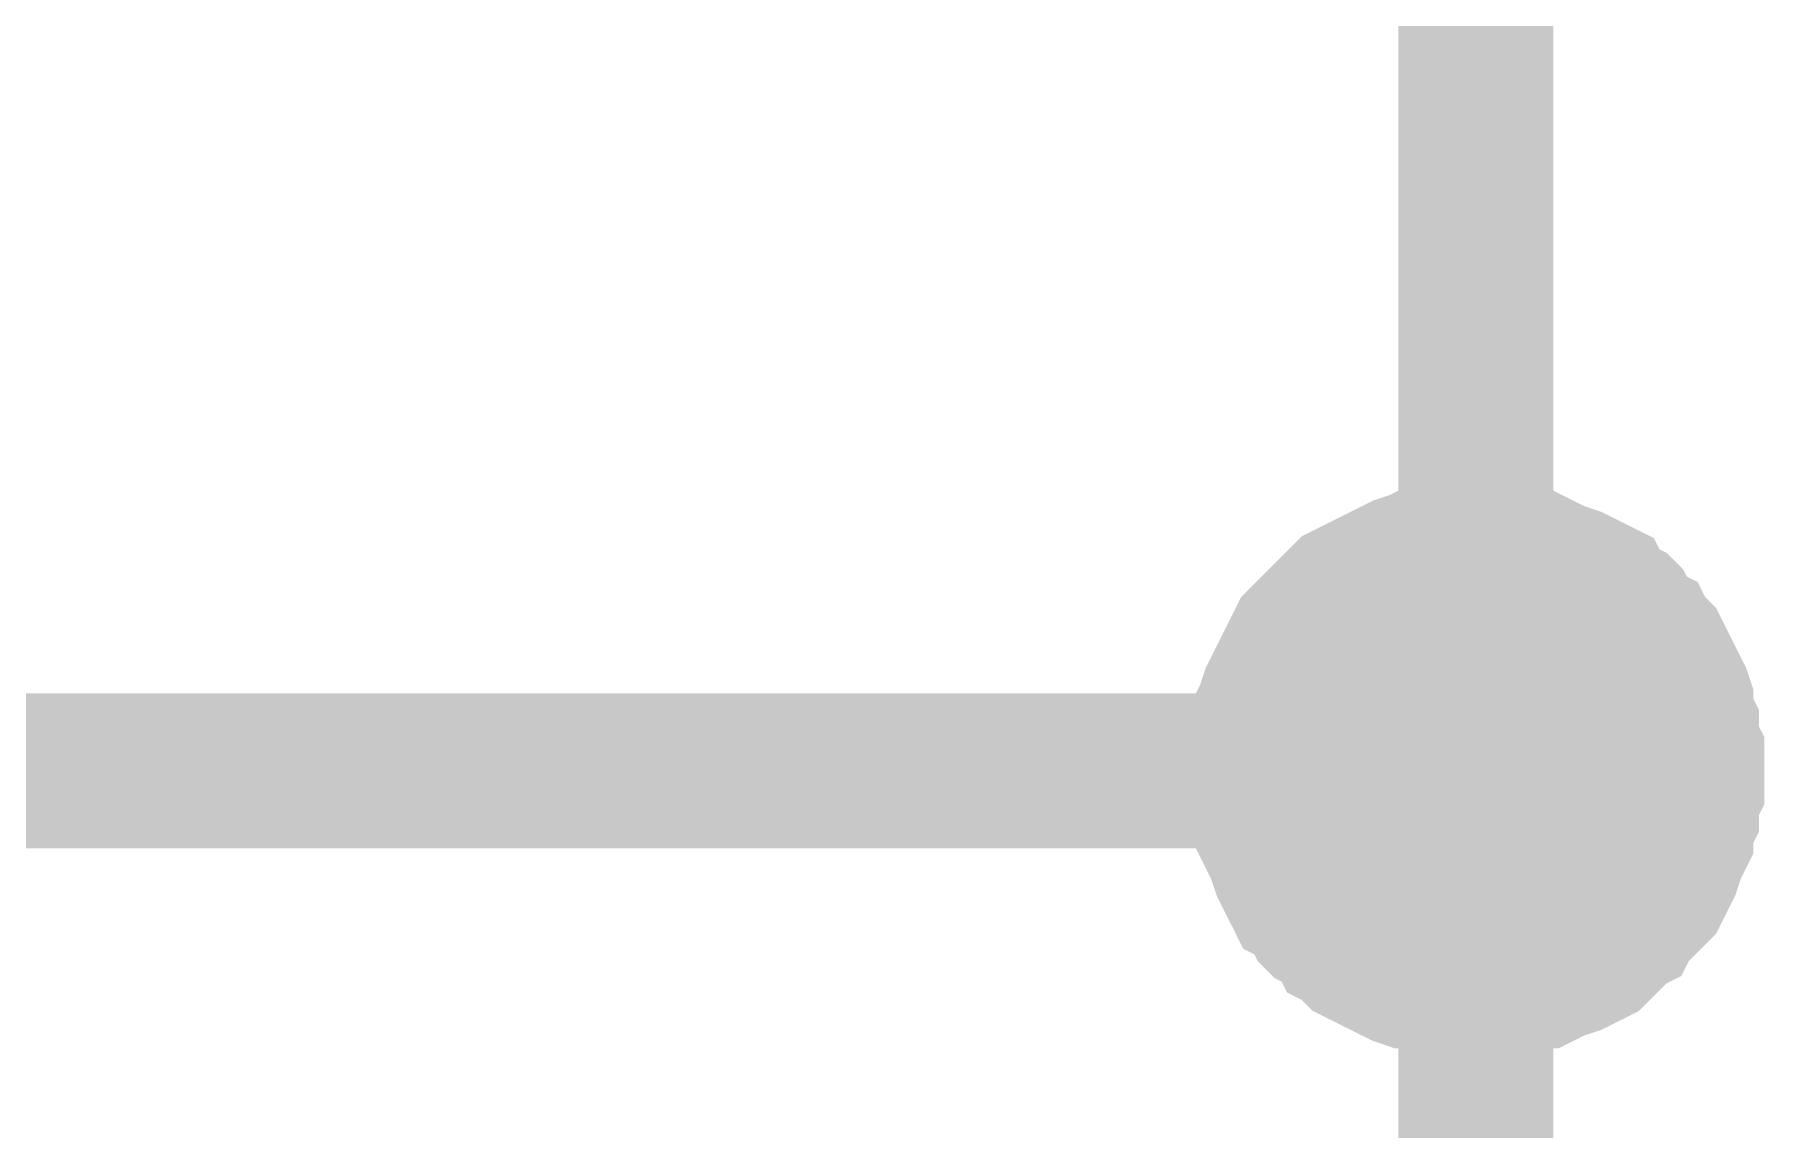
# Model space of a CAD drawing. Header units: millimetres. Extents: x 0 to 594, y 0 to 420.
# Drawn here: x 322.598 to 325.941, y 120.299 to 122.415 of the extents above; entities that cross this region are included whole.
import ezdxf

# ---------------------------------------------------------------- set-up
doc = ezdxf.new("R2010")
doc.units = ezdxf.units.MM
doc.layers.add('Sheet', color=255, linetype='Continuous')

msp = doc.modelspace()

# ---------------------------------------------------------------- linework, layer by layer
at = {"layer": 'Sheet', "color": 0}
for points, const_width in [([(322.3779, 120.9918), (325.3835, 120.9918), (325.3835, 123.5319), (322.3779, 123.5319)], 0.2997), ([(324.8755, 120.9918), (324.8755, 121.0236), (324.8755, 121.0448), (324.8861, 121.0659), (324.8861, 121.0977), (324.8861, 121.1188), (324.8967, 121.14), (324.9072, 121.1718), (324.9178, 121.1929), (324.9284, 121.2141), (324.939, 121.2353), (324.9496, 121.2564), (324.9602, 121.2776), (324.9707, 121.2988), (324.9919, 121.3199), (325.0025, 121.3305), (325.0237, 121.3517), (325.0448, 121.3728), (325.0554, 121.3834), (325.0766, 121.4046), (325.0977, 121.4152), (325.1189, 121.4258), (325.1401, 121.4363), (325.1612, 121.4469), (325.1824, 121.4575), (325.2036, 121.4681), (325.2353, 121.4787), (325.2565, 121.4893), (325.2777, 121.4893), (325.3094, 121.4893), (325.3306, 121.4998), (325.3517, 121.4998), (325.3835, 121.4998)], 0.0991), ([(324.8755, 120.9918), (324.8755, 121.0236), (324.8755, 121.0448), (324.8861, 121.0659), (324.8861, 121.0977), (324.8861, 121.1188), (324.8967, 121.14), (324.9072, 121.1718), (324.9178, 121.1929), (324.9284, 121.2141), (324.939, 121.2353), (324.9496, 121.2564), (324.9602, 121.2776), (324.9707, 121.2988), (324.9919, 121.3199), (325.0025, 121.3305), (325.0237, 121.3517), (325.0448, 121.3728), (325.0554, 121.3834), (325.0766, 121.4046), (325.0977, 121.4152), (325.1189, 121.4258), (325.1401, 121.4363), (325.1612, 121.4469), (325.1824, 121.4575), (325.2036, 121.4681), (325.2353, 121.4787), (325.2565, 121.4893), (325.2777, 121.4893), (325.3094, 121.4893), (325.3306, 121.4998), (325.3517, 121.4998), (325.3835, 121.4998)], 0.0991), ([(324.8755, 120.9918), (324.8755, 121.0236), (324.8755, 121.0448), (324.8861, 121.0659), (324.8861, 121.0977), (324.8861, 121.1188), (324.8967, 121.14), (324.9072, 121.1718), (324.9178, 121.1929), (324.9284, 121.2141), (324.939, 121.2353), (324.9496, 121.2564), (324.9602, 121.2776), (324.9707, 121.2988), (324.9919, 121.3199), (325.0025, 121.3305), (325.0237, 121.3517), (325.0448, 121.3728), (325.0554, 121.3834), (325.0766, 121.4046), (325.0977, 121.4152), (325.1189, 121.4258), (325.1401, 121.4363), (325.1612, 121.4469), (325.1824, 121.4575), (325.2036, 121.4681), (325.2353, 121.4787), (325.2565, 121.4893), (325.2777, 121.4893), (325.3094, 121.4893), (325.3306, 121.4998), (325.3517, 121.4998), (325.3835, 121.4998)], 0.0991), ([(324.8755, 120.9918), (324.8755, 121.0236), (324.8755, 121.0448), (324.8861, 121.0659), (324.8861, 121.0977), (324.8861, 121.1188), (324.8967, 121.14), (324.9072, 121.1718), (324.9178, 121.1929), (324.9284, 121.2141), (324.939, 121.2353), (324.9496, 121.2564), (324.9602, 121.2776), (324.9707, 121.2988), (324.9919, 121.3199), (325.0025, 121.3305), (325.0237, 121.3517), (325.0448, 121.3728), (325.0554, 121.3834), (325.0766, 121.4046), (325.0977, 121.4152), (325.1189, 121.4258), (325.1401, 121.4363), (325.1612, 121.4469), (325.1824, 121.4575), (325.2036, 121.4681), (325.2353, 121.4787), (325.2565, 121.4893), (325.2777, 121.4893), (325.3094, 121.4893), (325.3306, 121.4998), (325.3517, 121.4998), (325.3835, 121.4998)], 0.0991), ([(324.8755, 120.9918), (324.8755, 121.0236), (324.8755, 121.0448), (324.8861, 121.0659), (324.8861, 121.0977), (324.8861, 121.1188), (324.8967, 121.14), (324.9072, 121.1718), (324.9178, 121.1929), (324.9284, 121.2141), (324.939, 121.2353), (324.9496, 121.2564), (324.9602, 121.2776), (324.9707, 121.2988), (324.9919, 121.3199), (325.0025, 121.3305), (325.0237, 121.3517), (325.0448, 121.3728), (325.0554, 121.3834), (325.0766, 121.4046), (325.0977, 121.4152), (325.1189, 121.4258), (325.1401, 121.4363), (325.1612, 121.4469), (325.1824, 121.4575), (325.2036, 121.4681), (325.2353, 121.4787), (325.2565, 121.4893), (325.2777, 121.4893), (325.3094, 121.4893), (325.3306, 121.4998), (325.3517, 121.4998), (325.3835, 121.4998)], 0.0991), ([(324.8755, 120.9918), (324.8755, 121.0236), (324.8755, 121.0448), (324.8861, 121.0659), (324.8861, 121.0977), (324.8861, 121.1188), (324.8967, 121.14), (324.9072, 121.1718), (324.9178, 121.1929), (324.9284, 121.2141), (324.939, 121.2353), (324.9496, 121.2564), (324.9602, 121.2776), (324.9707, 121.2988), (324.9919, 121.3199), (325.0025, 121.3305), (325.0237, 121.3517), (325.0448, 121.3728), (325.0554, 121.3834), (325.0766, 121.4046), (325.0977, 121.4152), (325.1189, 121.4258), (325.1401, 121.4363), (325.1612, 121.4469), (325.1824, 121.4575), (325.2036, 121.4681), (325.2353, 121.4787), (325.2565, 121.4893), (325.2777, 121.4893), (325.3094, 121.4893), (325.3306, 121.4998), (325.3517, 121.4998), (325.3835, 121.4998)], 0.0991), ([(324.8755, 120.9918), (324.8755, 121.0236), (324.8755, 121.0448), (324.8861, 121.0659), (324.8861, 121.0977), (324.8861, 121.1188), (324.8967, 121.14), (324.9072, 121.1718), (324.9178, 121.1929), (324.9284, 121.2141), (324.939, 121.2353), (324.9496, 121.2564), (324.9602, 121.2776), (324.9707, 121.2988), (324.9919, 121.3199), (325.0025, 121.3305), (325.0237, 121.3517), (325.0448, 121.3728), (325.0554, 121.3834), (325.0766, 121.4046), (325.0977, 121.4152), (325.1189, 121.4258), (325.1401, 121.4363), (325.1612, 121.4469), (325.1824, 121.4575), (325.2036, 121.4681), (325.2353, 121.4787), (325.2565, 121.4893), (325.2777, 121.4893), (325.3094, 121.4893), (325.3306, 121.4998), (325.3517, 121.4998), (325.3835, 121.4998)], 0.0991), ([(324.8755, 120.9918), (324.8755, 121.0236), (324.8755, 121.0448), (324.8861, 121.0659), (324.8861, 121.0977), (324.8861, 121.1188), (324.8967, 121.14), (324.9072, 121.1718), (324.9178, 121.1929), (324.9284, 121.2141), (324.939, 121.2353), (324.9496, 121.2564), (324.9602, 121.2776), (324.9707, 121.2988), (324.9919, 121.3199), (325.0025, 121.3305), (325.0237, 121.3517), (325.0448, 121.3728), (325.0554, 121.3834), (325.0766, 121.4046), (325.0977, 121.4152), (325.1189, 121.4258), (325.1401, 121.4363), (325.1612, 121.4469), (325.1824, 121.4575), (325.2036, 121.4681), (325.2353, 121.4787), (325.2565, 121.4893), (325.2777, 121.4893), (325.3094, 121.4893), (325.3306, 121.4998), (325.3517, 121.4998), (325.3835, 121.4998)], 0.0991), ([(325.3835, 121.4998), (325.3835, 121.4998)], 0.0991), ([(325.3835, 121.4998), (325.4046, 121.4998), (325.4364, 121.4998), (325.4576, 121.4893), (325.4893, 121.4893), (325.5105, 121.4893), (325.5316, 121.4787), (325.5528, 121.4681), (325.574, 121.4575), (325.6057, 121.4469), (325.6269, 121.4363), (325.6481, 121.4258), (325.6692, 121.4152), (325.6904, 121.4046), (325.701, 121.3834), (325.7221, 121.3728), (325.7433, 121.3517), (325.7539, 121.3305), (325.7751, 121.3199), (325.7856, 121.2988), (325.8068, 121.2776), (325.8174, 121.2564), (325.828, 121.2353), (325.8385, 121.2141), (325.8491, 121.1929), (325.8597, 121.1718), (325.8703, 121.14), (325.8703, 121.1188), (325.8809, 121.0977), (325.8809, 121.0659), (325.8915, 121.0448), (325.8915, 121.0236), (325.8915, 120.9918)], 0.0991), ([(325.3835, 121.4998), (325.3835, 121.4998)], 0.0991), ([(325.3835, 121.4998), (325.4046, 121.4998), (325.4364, 121.4998), (325.4576, 121.4893), (325.4893, 121.4893), (325.5105, 121.4893), (325.5316, 121.4787), (325.5528, 121.4681), (325.574, 121.4575), (325.6057, 121.4469), (325.6269, 121.4363), (325.6481, 121.4258), (325.6692, 121.4152), (325.6904, 121.4046), (325.701, 121.3834), (325.7221, 121.3728), (325.7433, 121.3517), (325.7539, 121.3305), (325.7751, 121.3199), (325.7856, 121.2988), (325.8068, 121.2776), (325.8174, 121.2564), (325.828, 121.2353), (325.8385, 121.2141), (325.8491, 121.1929), (325.8597, 121.1718), (325.8703, 121.14), (325.8703, 121.1188), (325.8809, 121.0977), (325.8809, 121.0659), (325.8915, 121.0448), (325.8915, 121.0236), (325.8915, 120.9918)], 0.0991), ([(325.3835, 121.4998), (325.3835, 121.4998)], 0.0991), ([(325.3835, 121.4998), (325.4046, 121.4998), (325.4364, 121.4998), (325.4576, 121.4893), (325.4893, 121.4893), (325.5105, 121.4893), (325.5316, 121.4787), (325.5528, 121.4681), (325.574, 121.4575), (325.6057, 121.4469), (325.6269, 121.4363), (325.6481, 121.4258), (325.6692, 121.4152), (325.6904, 121.4046), (325.701, 121.3834), (325.7221, 121.3728), (325.7433, 121.3517), (325.7539, 121.3305), (325.7751, 121.3199), (325.7856, 121.2988), (325.8068, 121.2776), (325.8174, 121.2564), (325.828, 121.2353), (325.8385, 121.2141), (325.8491, 121.1929), (325.8597, 121.1718), (325.8703, 121.14), (325.8703, 121.1188), (325.8809, 121.0977), (325.8809, 121.0659), (325.8915, 121.0448), (325.8915, 121.0236), (325.8915, 120.9918)], 0.0991), ([(325.3835, 121.4998), (325.3835, 121.4998)], 0.0991), ([(325.3835, 121.4998), (325.4046, 121.4998), (325.4364, 121.4998), (325.4576, 121.4893), (325.4893, 121.4893), (325.5105, 121.4893), (325.5316, 121.4787), (325.5528, 121.4681), (325.574, 121.4575), (325.6057, 121.4469), (325.6269, 121.4363), (325.6481, 121.4258), (325.6692, 121.4152), (325.6904, 121.4046), (325.701, 121.3834), (325.7221, 121.3728), (325.7433, 121.3517), (325.7539, 121.3305), (325.7751, 121.3199), (325.7856, 121.2988), (325.8068, 121.2776), (325.8174, 121.2564), (325.828, 121.2353), (325.8385, 121.2141), (325.8491, 121.1929), (325.8597, 121.1718), (325.8703, 121.14), (325.8703, 121.1188), (325.8809, 121.0977), (325.8809, 121.0659), (325.8915, 121.0448), (325.8915, 121.0236), (325.8915, 120.9918)], 0.0991), ([(325.3835, 121.4998), (325.3835, 121.4998)], 0.0991), ([(325.3835, 121.4998), (325.4046, 121.4998), (325.4364, 121.4998), (325.4576, 121.4893), (325.4893, 121.4893), (325.5105, 121.4893), (325.5316, 121.4787), (325.5528, 121.4681), (325.574, 121.4575), (325.6057, 121.4469), (325.6269, 121.4363), (325.6481, 121.4258), (325.6692, 121.4152), (325.6904, 121.4046), (325.701, 121.3834), (325.7221, 121.3728), (325.7433, 121.3517), (325.7539, 121.3305), (325.7751, 121.3199), (325.7856, 121.2988), (325.8068, 121.2776), (325.8174, 121.2564), (325.828, 121.2353), (325.8385, 121.2141), (325.8491, 121.1929), (325.8597, 121.1718), (325.8703, 121.14), (325.8703, 121.1188), (325.8809, 121.0977), (325.8809, 121.0659), (325.8915, 121.0448), (325.8915, 121.0236), (325.8915, 120.9918)], 0.0991), ([(325.3835, 121.4998), (325.3835, 121.4998)], 0.0991), ([(325.3835, 121.4998), (325.4046, 121.4998), (325.4364, 121.4998), (325.4576, 121.4893), (325.4893, 121.4893), (325.5105, 121.4893), (325.5316, 121.4787), (325.5528, 121.4681), (325.574, 121.4575), (325.6057, 121.4469), (325.6269, 121.4363), (325.6481, 121.4258), (325.6692, 121.4152), (325.6904, 121.4046), (325.701, 121.3834), (325.7221, 121.3728), (325.7433, 121.3517), (325.7539, 121.3305), (325.7751, 121.3199), (325.7856, 121.2988), (325.8068, 121.2776), (325.8174, 121.2564), (325.828, 121.2353), (325.8385, 121.2141), (325.8491, 121.1929), (325.8597, 121.1718), (325.8703, 121.14), (325.8703, 121.1188), (325.8809, 121.0977), (325.8809, 121.0659), (325.8915, 121.0448), (325.8915, 121.0236), (325.8915, 120.9918)], 0.0991), ([(325.3835, 121.4998), (325.3835, 121.4998)], 0.0991), ([(325.3835, 121.4998), (325.4046, 121.4998), (325.4364, 121.4998), (325.4576, 121.4893), (325.4893, 121.4893), (325.5105, 121.4893), (325.5316, 121.4787), (325.5528, 121.4681), (325.574, 121.4575), (325.6057, 121.4469), (325.6269, 121.4363), (325.6481, 121.4258), (325.6692, 121.4152), (325.6904, 121.4046), (325.701, 121.3834), (325.7221, 121.3728), (325.7433, 121.3517), (325.7539, 121.3305), (325.7751, 121.3199), (325.7856, 121.2988), (325.8068, 121.2776), (325.8174, 121.2564), (325.828, 121.2353), (325.8385, 121.2141), (325.8491, 121.1929), (325.8597, 121.1718), (325.8703, 121.14), (325.8703, 121.1188), (325.8809, 121.0977), (325.8809, 121.0659), (325.8915, 121.0448), (325.8915, 121.0236), (325.8915, 120.9918)], 0.0991), ([(325.3835, 121.4998), (325.3835, 121.4998)], 0.0991), ([(325.3835, 121.4998), (325.4046, 121.4998), (325.4364, 121.4998), (325.4576, 121.4893), (325.4893, 121.4893), (325.5105, 121.4893), (325.5316, 121.4787), (325.5528, 121.4681), (325.574, 121.4575), (325.6057, 121.4469), (325.6269, 121.4363), (325.6481, 121.4258), (325.6692, 121.4152), (325.6904, 121.4046), (325.701, 121.3834), (325.7221, 121.3728), (325.7433, 121.3517), (325.7539, 121.3305), (325.7751, 121.3199), (325.7856, 121.2988), (325.8068, 121.2776), (325.8174, 121.2564), (325.828, 121.2353), (325.8385, 121.2141), (325.8491, 121.1929), (325.8597, 121.1718), (325.8703, 121.14), (325.8703, 121.1188), (325.8809, 121.0977), (325.8809, 121.0659), (325.8915, 121.0448), (325.8915, 121.0236), (325.8915, 120.9918)], 0.0991), ([(325.3835, 118.4518), (325.3835, 120.9918)], 0.2997), ([(325.3835, 120.4838), (325.3517, 120.4838), (325.3306, 120.4838), (325.3094, 120.4944), (325.2777, 120.4944), (325.2565, 120.505), (325.2353, 120.505), (325.2036, 120.5156), (325.1824, 120.5262), (325.1612, 120.5367), (325.1401, 120.5473), (325.1189, 120.5579), (325.0977, 120.5685), (325.0766, 120.5897), (325.0554, 120.6002), (325.0448, 120.6214), (325.0237, 120.632), (325.0025, 120.6532), (324.9919, 120.6743), (324.9707, 120.6849), (324.9602, 120.7061), (324.9496, 120.7272), (324.939, 120.7484), (324.9284, 120.7696), (324.9178, 120.8013), (324.9072, 120.8225), (324.8967, 120.8437), (324.8861, 120.8648), (324.8861, 120.886), (324.8861, 120.9178), (324.8755, 120.9389), (324.8755, 120.9707), (324.8755, 120.9918)], 0.0991), ([(324.8755, 120.9918), (324.8755, 120.9918)], 0.0991), ([(325.3835, 120.4838), (325.3517, 120.4838), (325.3306, 120.4838), (325.3094, 120.4944), (325.2777, 120.4944), (325.2565, 120.505), (325.2353, 120.505), (325.2036, 120.5156), (325.1824, 120.5262), (325.1612, 120.5367), (325.1401, 120.5473), (325.1189, 120.5579), (325.0977, 120.5685), (325.0766, 120.5897), (325.0554, 120.6002), (325.0448, 120.6214), (325.0237, 120.632), (325.0025, 120.6532), (324.9919, 120.6743), (324.9707, 120.6849), (324.9602, 120.7061), (324.9496, 120.7272), (324.939, 120.7484), (324.9284, 120.7696), (324.9178, 120.8013), (324.9072, 120.8225), (324.8967, 120.8437), (324.8861, 120.8648), (324.8861, 120.886), (324.8861, 120.9178), (324.8755, 120.9389), (324.8755, 120.9707), (324.8755, 120.9918)], 0.0991), ([(324.8755, 120.9918), (324.8755, 120.9918)], 0.0991), ([(325.3835, 120.4838), (325.3517, 120.4838), (325.3306, 120.4838), (325.3094, 120.4944), (325.2777, 120.4944), (325.2565, 120.505), (325.2353, 120.505), (325.2036, 120.5156), (325.1824, 120.5262), (325.1612, 120.5367), (325.1401, 120.5473), (325.1189, 120.5579), (325.0977, 120.5685), (325.0766, 120.5897), (325.0554, 120.6002), (325.0448, 120.6214), (325.0237, 120.632), (325.0025, 120.6532), (324.9919, 120.6743), (324.9707, 120.6849), (324.9602, 120.7061), (324.9496, 120.7272), (324.939, 120.7484), (324.9284, 120.7696), (324.9178, 120.8013), (324.9072, 120.8225), (324.8967, 120.8437), (324.8861, 120.8648), (324.8861, 120.886), (324.8861, 120.9178), (324.8755, 120.9389), (324.8755, 120.9707), (324.8755, 120.9918)], 0.0991), ([(324.8755, 120.9918), (324.8755, 120.9918)], 0.0991), ([(325.3835, 120.4838), (325.3517, 120.4838), (325.3306, 120.4838), (325.3094, 120.4944), (325.2777, 120.4944), (325.2565, 120.505), (325.2353, 120.505), (325.2036, 120.5156), (325.1824, 120.5262), (325.1612, 120.5367), (325.1401, 120.5473), (325.1189, 120.5579), (325.0977, 120.5685), (325.0766, 120.5897), (325.0554, 120.6002), (325.0448, 120.6214), (325.0237, 120.632), (325.0025, 120.6532), (324.9919, 120.6743), (324.9707, 120.6849), (324.9602, 120.7061), (324.9496, 120.7272), (324.939, 120.7484), (324.9284, 120.7696), (324.9178, 120.8013), (324.9072, 120.8225), (324.8967, 120.8437), (324.8861, 120.8648), (324.8861, 120.886), (324.8861, 120.9178), (324.8755, 120.9389), (324.8755, 120.9707), (324.8755, 120.9918)], 0.0991), ([(324.8755, 120.9918), (324.8755, 120.9918)], 0.0991), ([(325.3835, 120.4838), (325.3517, 120.4838), (325.3306, 120.4838), (325.3094, 120.4944), (325.2777, 120.4944), (325.2565, 120.505), (325.2353, 120.505), (325.2036, 120.5156), (325.1824, 120.5262), (325.1612, 120.5367), (325.1401, 120.5473), (325.1189, 120.5579), (325.0977, 120.5685), (325.0766, 120.5897), (325.0554, 120.6002), (325.0448, 120.6214), (325.0237, 120.632), (325.0025, 120.6532), (324.9919, 120.6743), (324.9707, 120.6849), (324.9602, 120.7061), (324.9496, 120.7272), (324.939, 120.7484), (324.9284, 120.7696), (324.9178, 120.8013), (324.9072, 120.8225), (324.8967, 120.8437), (324.8861, 120.8648), (324.8861, 120.886), (324.8861, 120.9178), (324.8755, 120.9389), (324.8755, 120.9707), (324.8755, 120.9918)], 0.0991), ([(324.8755, 120.9918), (324.8755, 120.9918)], 0.0991), ([(325.3835, 120.4838), (325.3517, 120.4838), (325.3306, 120.4838), (325.3094, 120.4944), (325.2777, 120.4944), (325.2565, 120.505), (325.2353, 120.505), (325.2036, 120.5156), (325.1824, 120.5262), (325.1612, 120.5367), (325.1401, 120.5473), (325.1189, 120.5579), (325.0977, 120.5685), (325.0766, 120.5897), (325.0554, 120.6002), (325.0448, 120.6214), (325.0237, 120.632), (325.0025, 120.6532), (324.9919, 120.6743), (324.9707, 120.6849), (324.9602, 120.7061), (324.9496, 120.7272), (324.939, 120.7484), (324.9284, 120.7696), (324.9178, 120.8013), (324.9072, 120.8225), (324.8967, 120.8437), (324.8861, 120.8648), (324.8861, 120.886), (324.8861, 120.9178), (324.8755, 120.9389), (324.8755, 120.9707), (324.8755, 120.9918)], 0.0991), ([(324.8755, 120.9918), (324.8755, 120.9918)], 0.0991), ([(325.3835, 120.4838), (325.3517, 120.4838), (325.3306, 120.4838), (325.3094, 120.4944), (325.2777, 120.4944), (325.2565, 120.505), (325.2353, 120.505), (325.2036, 120.5156), (325.1824, 120.5262), (325.1612, 120.5367), (325.1401, 120.5473), (325.1189, 120.5579), (325.0977, 120.5685), (325.0766, 120.5897), (325.0554, 120.6002), (325.0448, 120.6214), (325.0237, 120.632), (325.0025, 120.6532), (324.9919, 120.6743), (324.9707, 120.6849), (324.9602, 120.7061), (324.9496, 120.7272), (324.939, 120.7484), (324.9284, 120.7696), (324.9178, 120.8013), (324.9072, 120.8225), (324.8967, 120.8437), (324.8861, 120.8648), (324.8861, 120.886), (324.8861, 120.9178), (324.8755, 120.9389), (324.8755, 120.9707), (324.8755, 120.9918)], 0.0991), ([(324.8755, 120.9918), (324.8755, 120.9918)], 0.0991), ([(325.3835, 120.4838), (325.3517, 120.4838), (325.3306, 120.4838), (325.3094, 120.4944), (325.2777, 120.4944), (325.2565, 120.505), (325.2353, 120.505), (325.2036, 120.5156), (325.1824, 120.5262), (325.1612, 120.5367), (325.1401, 120.5473), (325.1189, 120.5579), (325.0977, 120.5685), (325.0766, 120.5897), (325.0554, 120.6002), (325.0448, 120.6214), (325.0237, 120.632), (325.0025, 120.6532), (324.9919, 120.6743), (324.9707, 120.6849), (324.9602, 120.7061), (324.9496, 120.7272), (324.939, 120.7484), (324.9284, 120.7696), (324.9178, 120.8013), (324.9072, 120.8225), (324.8967, 120.8437), (324.8861, 120.8648), (324.8861, 120.886), (324.8861, 120.9178), (324.8755, 120.9389), (324.8755, 120.9707), (324.8755, 120.9918)], 0.0991), ([(324.8755, 120.9918), (324.8755, 120.9918)], 0.0991), ([(325.8915, 120.9918), (325.8915, 120.9707), (325.8915, 120.9389), (325.8809, 120.9178), (325.8809, 120.886), (325.8703, 120.8648), (325.8703, 120.8437), (325.8597, 120.8225), (325.8491, 120.8013), (325.8385, 120.7696), (325.828, 120.7484), (325.8174, 120.7272), (325.8068, 120.7061), (325.7856, 120.6849), (325.7751, 120.6743), (325.7539, 120.6532), (325.7433, 120.632), (325.7221, 120.6214), (325.701, 120.6002), (325.6904, 120.5897), (325.6692, 120.5685), (325.6481, 120.5579), (325.6269, 120.5473), (325.6057, 120.5367), (325.574, 120.5262), (325.5528, 120.5156), (325.5316, 120.505), (325.5105, 120.505), (325.4893, 120.4944), (325.4576, 120.4944), (325.4364, 120.4838), (325.4046, 120.4838), (325.3835, 120.4838)], 0.0991), ([(325.8915, 120.9918), (325.8915, 120.9707), (325.8915, 120.9389), (325.8809, 120.9178), (325.8809, 120.886), (325.8703, 120.8648), (325.8703, 120.8437), (325.8597, 120.8225), (325.8491, 120.8013), (325.8385, 120.7696), (325.828, 120.7484), (325.8174, 120.7272), (325.8068, 120.7061), (325.7856, 120.6849), (325.7751, 120.6743), (325.7539, 120.6532), (325.7433, 120.632), (325.7221, 120.6214), (325.701, 120.6002), (325.6904, 120.5897), (325.6692, 120.5685), (325.6481, 120.5579), (325.6269, 120.5473), (325.6057, 120.5367), (325.574, 120.5262), (325.5528, 120.5156), (325.5316, 120.505), (325.5105, 120.505), (325.4893, 120.4944), (325.4576, 120.4944), (325.4364, 120.4838), (325.4046, 120.4838), (325.3835, 120.4838)], 0.0991), ([(325.8915, 120.9918), (325.8915, 120.9707), (325.8915, 120.9389), (325.8809, 120.9178), (325.8809, 120.886), (325.8703, 120.8648), (325.8703, 120.8437), (325.8597, 120.8225), (325.8491, 120.8013), (325.8385, 120.7696), (325.828, 120.7484), (325.8174, 120.7272), (325.8068, 120.7061), (325.7856, 120.6849), (325.7751, 120.6743), (325.7539, 120.6532), (325.7433, 120.632), (325.7221, 120.6214), (325.701, 120.6002), (325.6904, 120.5897), (325.6692, 120.5685), (325.6481, 120.5579), (325.6269, 120.5473), (325.6057, 120.5367), (325.574, 120.5262), (325.5528, 120.5156), (325.5316, 120.505), (325.5105, 120.505), (325.4893, 120.4944), (325.4576, 120.4944), (325.4364, 120.4838), (325.4046, 120.4838), (325.3835, 120.4838)], 0.0991), ([(325.8915, 120.9918), (325.8915, 120.9707), (325.8915, 120.9389), (325.8809, 120.9178), (325.8809, 120.886), (325.8703, 120.8648), (325.8703, 120.8437), (325.8597, 120.8225), (325.8491, 120.8013), (325.8385, 120.7696), (325.828, 120.7484), (325.8174, 120.7272), (325.8068, 120.7061), (325.7856, 120.6849), (325.7751, 120.6743), (325.7539, 120.6532), (325.7433, 120.632), (325.7221, 120.6214), (325.701, 120.6002), (325.6904, 120.5897), (325.6692, 120.5685), (325.6481, 120.5579), (325.6269, 120.5473), (325.6057, 120.5367), (325.574, 120.5262), (325.5528, 120.5156), (325.5316, 120.505), (325.5105, 120.505), (325.4893, 120.4944), (325.4576, 120.4944), (325.4364, 120.4838), (325.4046, 120.4838), (325.3835, 120.4838)], 0.0991), ([(325.8915, 120.9918), (325.8915, 120.9707), (325.8915, 120.9389), (325.8809, 120.9178), (325.8809, 120.886), (325.8703, 120.8648), (325.8703, 120.8437), (325.8597, 120.8225), (325.8491, 120.8013), (325.8385, 120.7696), (325.828, 120.7484), (325.8174, 120.7272), (325.8068, 120.7061), (325.7856, 120.6849), (325.7751, 120.6743), (325.7539, 120.6532), (325.7433, 120.632), (325.7221, 120.6214), (325.701, 120.6002), (325.6904, 120.5897), (325.6692, 120.5685), (325.6481, 120.5579), (325.6269, 120.5473), (325.6057, 120.5367), (325.574, 120.5262), (325.5528, 120.5156), (325.5316, 120.505), (325.5105, 120.505), (325.4893, 120.4944), (325.4576, 120.4944), (325.4364, 120.4838), (325.4046, 120.4838), (325.3835, 120.4838)], 0.0991), ([(325.8915, 120.9918), (325.8915, 120.9707), (325.8915, 120.9389), (325.8809, 120.9178), (325.8809, 120.886), (325.8703, 120.8648), (325.8703, 120.8437), (325.8597, 120.8225), (325.8491, 120.8013), (325.8385, 120.7696), (325.828, 120.7484), (325.8174, 120.7272), (325.8068, 120.7061), (325.7856, 120.6849), (325.7751, 120.6743), (325.7539, 120.6532), (325.7433, 120.632), (325.7221, 120.6214), (325.701, 120.6002), (325.6904, 120.5897), (325.6692, 120.5685), (325.6481, 120.5579), (325.6269, 120.5473), (325.6057, 120.5367), (325.574, 120.5262), (325.5528, 120.5156), (325.5316, 120.505), (325.5105, 120.505), (325.4893, 120.4944), (325.4576, 120.4944), (325.4364, 120.4838), (325.4046, 120.4838), (325.3835, 120.4838)], 0.0991), ([(325.8915, 120.9918), (325.8915, 120.9707), (325.8915, 120.9389), (325.8809, 120.9178), (325.8809, 120.886), (325.8703, 120.8648), (325.8703, 120.8437), (325.8597, 120.8225), (325.8491, 120.8013), (325.8385, 120.7696), (325.828, 120.7484), (325.8174, 120.7272), (325.8068, 120.7061), (325.7856, 120.6849), (325.7751, 120.6743), (325.7539, 120.6532), (325.7433, 120.632), (325.7221, 120.6214), (325.701, 120.6002), (325.6904, 120.5897), (325.6692, 120.5685), (325.6481, 120.5579), (325.6269, 120.5473), (325.6057, 120.5367), (325.574, 120.5262), (325.5528, 120.5156), (325.5316, 120.505), (325.5105, 120.505), (325.4893, 120.4944), (325.4576, 120.4944), (325.4364, 120.4838), (325.4046, 120.4838), (325.3835, 120.4838)], 0.0991), ([(325.8915, 120.9918), (325.8915, 120.9707), (325.8915, 120.9389), (325.8809, 120.9178), (325.8809, 120.886), (325.8703, 120.8648), (325.8703, 120.8437), (325.8597, 120.8225), (325.8491, 120.8013), (325.8385, 120.7696), (325.828, 120.7484), (325.8174, 120.7272), (325.8068, 120.7061), (325.7856, 120.6849), (325.7751, 120.6743), (325.7539, 120.6532), (325.7433, 120.632), (325.7221, 120.6214), (325.701, 120.6002), (325.6904, 120.5897), (325.6692, 120.5685), (325.6481, 120.5579), (325.6269, 120.5473), (325.6057, 120.5367), (325.574, 120.5262), (325.5528, 120.5156), (325.5316, 120.505), (325.5105, 120.505), (325.4893, 120.4944), (325.4576, 120.4944), (325.4364, 120.4838), (325.4046, 120.4838), (325.3835, 120.4838)], 0.0991), ([(325.8915, 120.9918), (325.8915, 120.9918), (325.8915, 120.9918), (325.8915, 120.9918), (325.8915, 120.9918), (325.8915, 120.9918), (325.8915, 120.9918), (325.8915, 120.9918), (325.8915, 120.9918), (325.8915, 120.9918), (325.8915, 120.9918), (325.8915, 120.9918), (325.8915, 120.9918), (325.8915, 120.9918), (325.8915, 120.9918), (325.8915, 120.9918), (325.8915, 120.9918), (325.8915, 120.9918), (325.8915, 120.9918), (325.8915, 120.9918), (325.8915, 120.9918), (325.8915, 120.9918), (325.8915, 120.9918), (325.8915, 120.9918), (325.8915, 120.9918), (325.8915, 120.9918), (325.8915, 120.9918), (325.8915, 120.9918), (325.8915, 120.9918), (325.8915, 120.9918), (325.8915, 120.9918), (325.8915, 120.9918), (325.8915, 120.9918)], 0.0991), ([(325.8915, 120.9918), (325.8915, 120.9918)], 0.0991), ([(325.8915, 120.9918), (325.8915, 120.9918), (325.8915, 120.9918), (325.8915, 120.9918), (325.8915, 120.9918), (325.8915, 120.9918), (325.8915, 120.9918), (325.8915, 120.9918), (325.8915, 120.9918), (325.8915, 120.9918), (325.8915, 120.9918), (325.8915, 120.9918), (325.8915, 120.9918), (325.8915, 120.9918), (325.8915, 120.9918), (325.8915, 120.9918), (325.8915, 120.9918), (325.8915, 120.9918), (325.8915, 120.9918), (325.8915, 120.9918), (325.8915, 120.9918), (325.8915, 120.9918), (325.8915, 120.9918), (325.8915, 120.9918), (325.8915, 120.9918), (325.8915, 120.9918), (325.8915, 120.9918), (325.8915, 120.9918), (325.8915, 120.9918), (325.8915, 120.9918), (325.8915, 120.9918), (325.8915, 120.9918), (325.8915, 120.9918)], 0.0991), ([(325.8915, 120.9918), (325.8915, 120.9918)], 0.0991), ([(325.8915, 120.9918), (325.8915, 120.9918), (325.8915, 120.9918), (325.8915, 120.9918), (325.8915, 120.9918), (325.8915, 120.9918), (325.8915, 120.9918), (325.8915, 120.9918), (325.8915, 120.9918), (325.8915, 120.9918), (325.8915, 120.9918), (325.8915, 120.9918), (325.8915, 120.9918), (325.8915, 120.9918), (325.8915, 120.9918), (325.8915, 120.9918), (325.8915, 120.9918), (325.8915, 120.9918), (325.8915, 120.9918), (325.8915, 120.9918), (325.8915, 120.9918), (325.8915, 120.9918), (325.8915, 120.9918), (325.8915, 120.9918), (325.8915, 120.9918), (325.8915, 120.9918), (325.8915, 120.9918), (325.8915, 120.9918), (325.8915, 120.9918), (325.8915, 120.9918), (325.8915, 120.9918), (325.8915, 120.9918), (325.8915, 120.9918)], 0.0991), ([(325.8915, 120.9918), (325.8915, 120.9918)], 0.0991), ([(325.8915, 120.9918), (325.8915, 120.9918), (325.8915, 120.9918), (325.8915, 120.9918), (325.8915, 120.9918), (325.8915, 120.9918), (325.8915, 120.9918), (325.8915, 120.9918), (325.8915, 120.9918), (325.8915, 120.9918), (325.8915, 120.9918), (325.8915, 120.9918), (325.8915, 120.9918), (325.8915, 120.9918), (325.8915, 120.9918), (325.8915, 120.9918), (325.8915, 120.9918), (325.8915, 120.9918), (325.8915, 120.9918), (325.8915, 120.9918), (325.8915, 120.9918), (325.8915, 120.9918), (325.8915, 120.9918), (325.8915, 120.9918), (325.8915, 120.9918), (325.8915, 120.9918), (325.8915, 120.9918), (325.8915, 120.9918), (325.8915, 120.9918), (325.8915, 120.9918), (325.8915, 120.9918), (325.8915, 120.9918), (325.8915, 120.9918)], 0.0991), ([(325.8915, 120.9918), (325.8915, 120.9918)], 0.0991), ([(325.8915, 120.9918), (325.8915, 120.9918), (325.8915, 120.9918), (325.8915, 120.9918), (325.8915, 120.9918), (325.8915, 120.9918), (325.8915, 120.9918), (325.8915, 120.9918), (325.8915, 120.9918), (325.8915, 120.9918), (325.8915, 120.9918), (325.8915, 120.9918), (325.8915, 120.9918), (325.8915, 120.9918), (325.8915, 120.9918), (325.8915, 120.9918), (325.8915, 120.9918), (325.8915, 120.9918), (325.8915, 120.9918), (325.8915, 120.9918), (325.8915, 120.9918), (325.8915, 120.9918), (325.8915, 120.9918), (325.8915, 120.9918), (325.8915, 120.9918), (325.8915, 120.9918), (325.8915, 120.9918), (325.8915, 120.9918), (325.8915, 120.9918), (325.8915, 120.9918), (325.8915, 120.9918), (325.8915, 120.9918), (325.8915, 120.9918)], 0.0991), ([(325.8915, 120.9918), (325.8915, 120.9918)], 0.0991), ([(325.8915, 120.9918), (325.8915, 120.9918), (325.8915, 120.9918), (325.8915, 120.9918), (325.8915, 120.9918), (325.8915, 120.9918), (325.8915, 120.9918), (325.8915, 120.9918), (325.8915, 120.9918), (325.8915, 120.9918), (325.8915, 120.9918), (325.8915, 120.9918), (325.8915, 120.9918), (325.8915, 120.9918), (325.8915, 120.9918), (325.8915, 120.9918), (325.8915, 120.9918), (325.8915, 120.9918), (325.8915, 120.9918), (325.8915, 120.9918), (325.8915, 120.9918), (325.8915, 120.9918), (325.8915, 120.9918), (325.8915, 120.9918), (325.8915, 120.9918), (325.8915, 120.9918), (325.8915, 120.9918), (325.8915, 120.9918), (325.8915, 120.9918), (325.8915, 120.9918), (325.8915, 120.9918), (325.8915, 120.9918), (325.8915, 120.9918)], 0.0991), ([(325.8915, 120.9918), (325.8915, 120.9918)], 0.0991), ([(325.8915, 120.9918), (325.8915, 120.9918), (325.8915, 120.9918), (325.8915, 120.9918), (325.8915, 120.9918), (325.8915, 120.9918), (325.8915, 120.9918), (325.8915, 120.9918), (325.8915, 120.9918), (325.8915, 120.9918), (325.8915, 120.9918), (325.8915, 120.9918), (325.8915, 120.9918), (325.8915, 120.9918), (325.8915, 120.9918), (325.8915, 120.9918), (325.8915, 120.9918), (325.8915, 120.9918), (325.8915, 120.9918), (325.8915, 120.9918), (325.8915, 120.9918), (325.8915, 120.9918), (325.8915, 120.9918), (325.8915, 120.9918), (325.8915, 120.9918), (325.8915, 120.9918), (325.8915, 120.9918), (325.8915, 120.9918), (325.8915, 120.9918), (325.8915, 120.9918), (325.8915, 120.9918), (325.8915, 120.9918), (325.8915, 120.9918)], 0.0991), ([(325.8915, 120.9918), (325.8915, 120.9918)], 0.0991), ([(325.8915, 120.9918), (325.8915, 120.9918), (325.8915, 120.9918), (325.8915, 120.9918), (325.8915, 120.9918), (325.8915, 120.9918), (325.8915, 120.9918), (325.8915, 120.9918), (325.8915, 120.9918), (325.8915, 120.9918), (325.8915, 120.9918), (325.8915, 120.9918), (325.8915, 120.9918), (325.8915, 120.9918), (325.8915, 120.9918), (325.8915, 120.9918), (325.8915, 120.9918), (325.8915, 120.9918), (325.8915, 120.9918), (325.8915, 120.9918), (325.8915, 120.9918), (325.8915, 120.9918), (325.8915, 120.9918), (325.8915, 120.9918), (325.8915, 120.9918), (325.8915, 120.9918), (325.8915, 120.9918), (325.8915, 120.9918), (325.8915, 120.9918), (325.8915, 120.9918), (325.8915, 120.9918), (325.8915, 120.9918), (325.8915, 120.9918)], 0.0991), ([(325.8915, 120.9918), (325.8915, 120.9918)], 0.0991)]:
    msp.add_lwpolyline(points, dxfattribs=dict(at, const_width=const_width))
at = {"layer": 'Sheet', "color": 0, "const_width": 0.508}
msp.add_lwpolyline([(325.1256, 121.0001, 1), (325.6336, 121.0001, 1)], format="xyb", close=True, dxfattribs=at)

doc.saveas('drawing.dxf')
